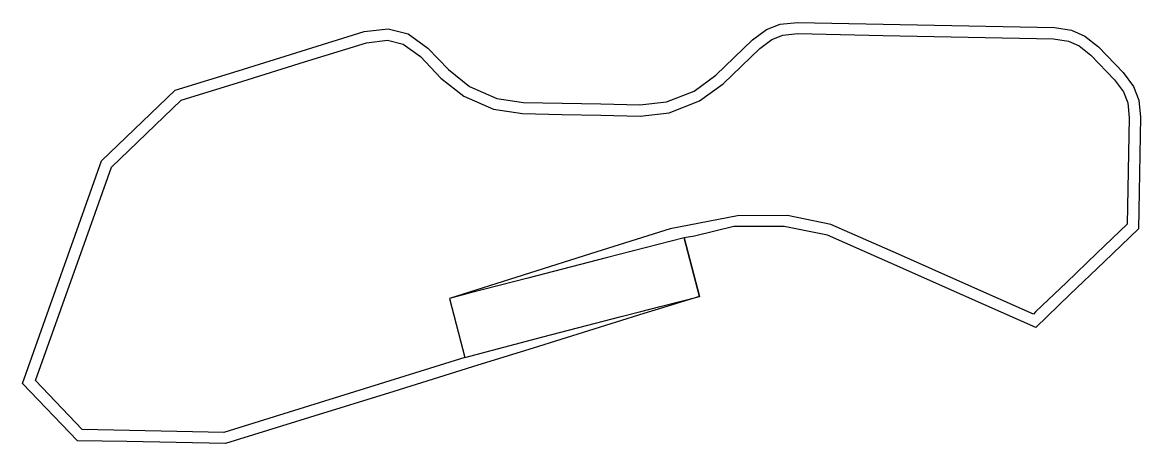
# Model space of a CAD drawing. Extents: x 476845 to 477307, y 6772439 to 6772613.
import ezdxf

# ---------------------------------------------------------------- set-up
doc = ezdxf.new("R2010")
doc.units = 0

msp = doc.modelspace()

# ---------------------------------------------------------------- linework, layer by layer
at = {"layer": 'lineEntity_1', "color": 7}
msp.add_lwpolyline([(477029.8, 6772501.14), (477029.75, 6772500.65)], dxfattribs=at)
at = {"layer": 'polyEntity_12', "color": 1}
msp.add_lwpolyline([(477027.95, 6772474.16), (476994.78, 6772463.84), (476961.62, 6772453.53), (476928.45, 6772443.21), (476908.98, 6772443.61), (476889.5, 6772444), (476870.03, 6772444.4), (476850.64, 6772464.58), (476861.1, 6772493.96), (476871.55, 6772523.34), (476882.01, 6772552.72), (476910.8, 6772580.4), (476936.3, 6772588.33), (476961.8, 6772596.26), (476987.3, 6772604.19), (476995.96, 6772605.2), (477002.47, 6772603.53), (477009.56, 6772598.45), (477018.06, 6772589.6), (477027.46, 6772582.08), (477039.78, 6772576.68), (477051.68, 6772574.87), (477067.89, 6772574.54), (477084.11, 6772574.21), (477100.32, 6772573.88), (477112.29, 6772575.21), (477124.81, 6772580.1), (477134.51, 6772587.24), (477149.66, 6772601.78), (477154.68, 6772605.48), (477159.18, 6772607.24), (477165.38, 6772607.93), (477200.53, 6772607.21), (477235.69, 6772606.5), (477270.84, 6772605.79), (477277.01, 6772604.85), (477281.43, 6772602.91), (477286.3, 6772599.01), (477296.04, 6772588.87), (477299.74, 6772583.84), (477301.5, 6772579.35), (477302.18, 6772573.15), (477301.89, 6772558.52), (477301.59, 6772543.88), (477301.29, 6772529.25), (477288.74, 6772517.2), (477276.19, 6772505.15), (477263.64, 6772493.09), (477262.6, 6772492.09), (477234.75, 6772504.43), (477206.89, 6772516.76), (477179.04, 6772529.1), (477161.11, 6772532.75), (477140.43, 6772532.72), (477112.68, 6772527.33), (477082.33, 6772517.74), (477051.99, 6772508.15), (477021.64, 6772498.56), (477027.95, 6772474.16)], close=True, dxfattribs=at)
at = {"layer": 'polyEntity_17', "color": 5}
msp.add_lwpolyline([(477033.27, 6772470.93), (476998.55, 6772460.13), (476963.83, 6772449.33), (476929.11, 6772438.54), (476908.74, 6772438.95), (476888.37, 6772439.36), (476868, 6772439.77), (476845.28, 6772463.43), (476856.18, 6772494.06), (476867.08, 6772524.69), (476877.98, 6772555.32), (476908.36, 6772584.52), (476934.35, 6772592.61), (476960.34, 6772600.69), (476986.32, 6772608.77), (476996.28, 6772609.94), (477004.47, 6772607.83), (477012.63, 6772601.99), (477021.22, 6772593.05), (477029.9, 6772586.1), (477041.09, 6772581.2), (477052.08, 6772579.52), (477068.09, 6772579.2), (477084.1, 6772578.87), (477100.11, 6772578.55), (477111.16, 6772579.78), (477122.54, 6772584.22), (477131.5, 6772590.81), (477146.65, 6772605.36), (477152.41, 6772609.6), (477158.05, 6772611.8), (477165.17, 6772612.59), (477200.52, 6772611.88), (477235.88, 6772611.16), (477271.24, 6772610.44), (477278.32, 6772609.37), (477283.86, 6772606.94), (477289.45, 6772602.47), (477299.62, 6772591.88), (477303.86, 6772586.11), (477306.06, 6772580.47), (477306.85, 6772573.36), (477306.54, 6772557.98), (477306.23, 6772542.6), (477305.92, 6772527.22), (477291.8, 6772513.67), (477277.69, 6772500.12), (477263.57, 6772486.56), (477234.92, 6772499.26), (477206.27, 6772511.96), (477177.61, 6772524.66), (477159.69, 6772528.3), (477139.01, 6772528.28), (477122.73, 6772524.29), (477118.47, 6772523.57), (477124.72, 6772499.37), (477117.1, 6772497), (477109.48, 6772494.63), (477101.86, 6772492.26), (477078.99, 6772485.15), (477056.13, 6772478.04), (477033.27, 6772470.93)], close=True, dxfattribs=at)
at = {"layer": 'polyEntity_18', "color": 3}
msp.add_lwpolyline([(477118.47, 6772523.57), (477086.19, 6772515.24), (477053.92, 6772506.9), (477029.75, 6772500.65), (477021.64, 6772498.56), (477027.95, 6772474.16), (477060.17, 6772482.69), (477092.45, 6772491.03), (477100.51, 6772493.12), (477108.58, 6772495.2), (477116.65, 6772497.28), (477124.72, 6772499.37), (477118.47, 6772523.57)], close=True, dxfattribs=at)

doc.saveas('drawing.dxf')
